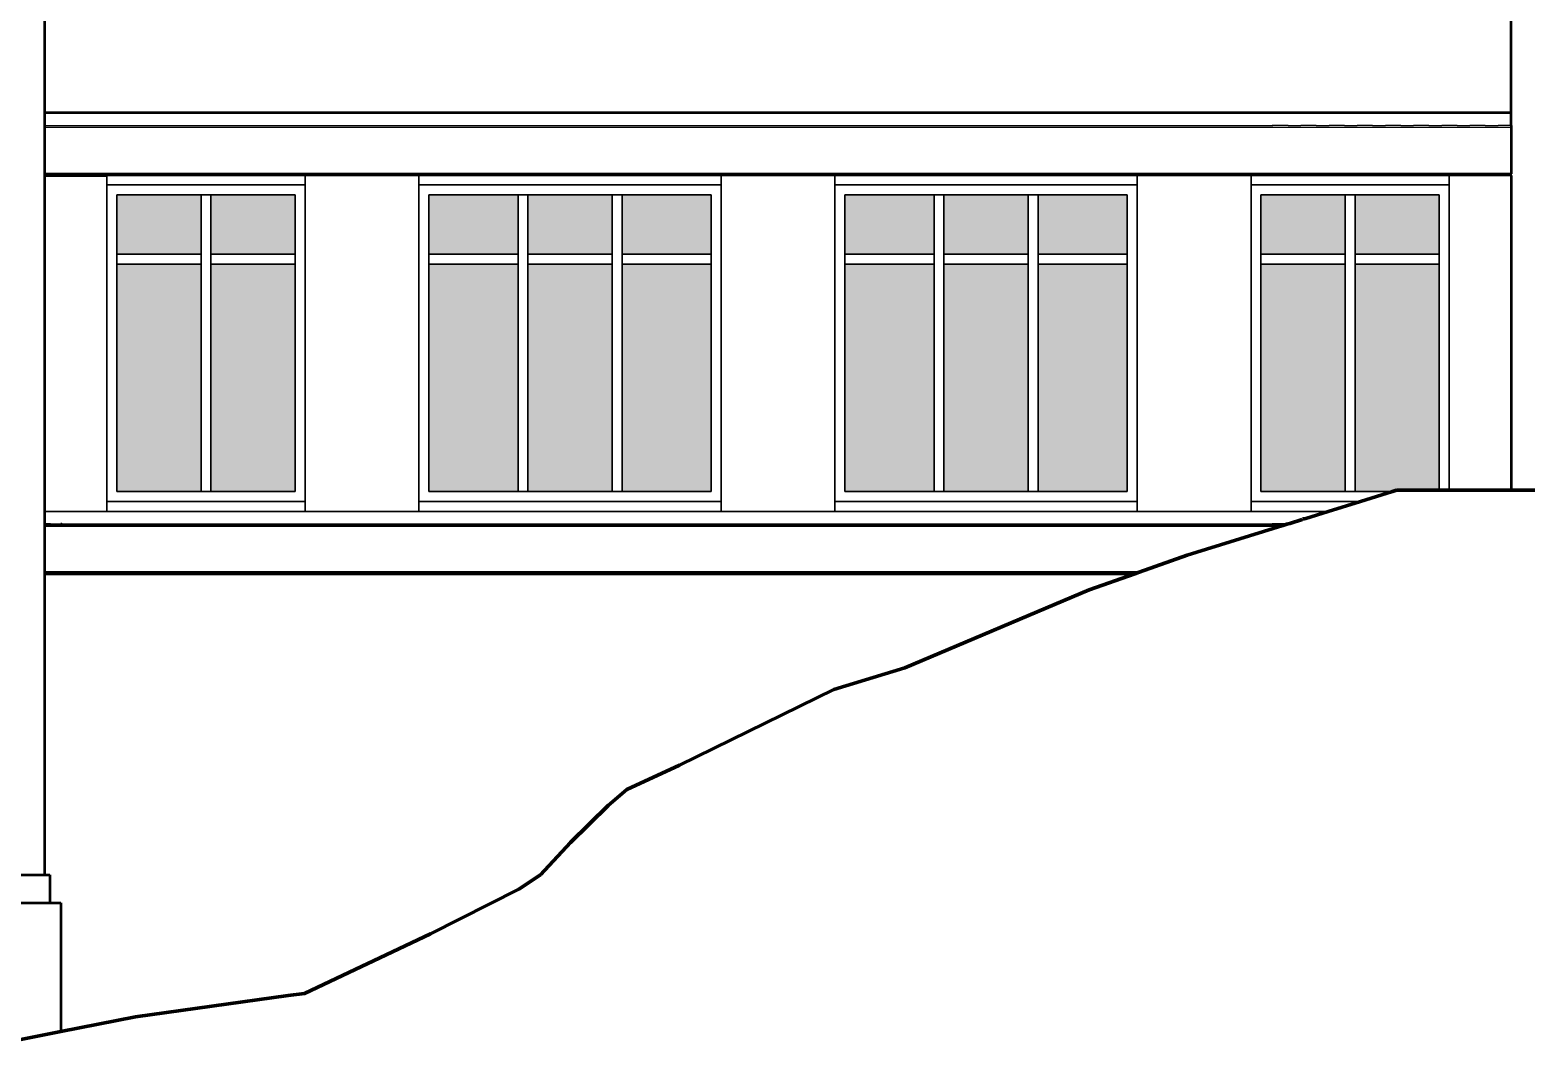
# Model space of a CAD drawing. Header units: metres. Extents: x -57 to 501, y 45 to 307.
# Drawn here: x 280.67 to 295.67, y 241.44 to 251.59 of the extents above; entities that cross this region are included whole.
import ezdxf

# ---------------------------------------------------------------- set-up
doc = ezdxf.new("R2010")
doc.units = ezdxf.units.M
doc.layers.add('atras', color=7, linetype='Continuous')
doc.layers.add('SectionCutEdges', color=7, linetype='Continuous')

msp = doc.modelspace()

# ---------------------------------------------------------------- hatches: boundary and pattern name
h = msp.add_hatch(color=256)
h.dxf.hatch_style = 1
h.set_gradient(color1=(147, 149, 152), name='HEMISPHERICAL')
h.paths.add_polyline_path([(282.382, 249.937), (281.537, 249.937), (281.537, 249.342), (282.382, 249.342)])
h.paths.add_polyline_path([(283.325, 249.937), (282.481, 249.937), (282.481, 249.342), (283.325, 249.342)])
h.paths.add_polyline_path([(282.382, 249.242), (281.537, 249.242), (281.537, 246.962), (282.382, 246.962)])
h.paths.add_polyline_path([(283.325, 249.242), (282.481, 249.242), (282.481, 246.962), (283.325, 246.962)])
h.paths.add_polyline_path([(285.56, 249.937), (284.666, 249.937), (284.666, 249.342), (285.56, 249.342)])
h.paths.add_polyline_path([(286.504, 249.937), (285.659, 249.937), (285.659, 249.342), (286.504, 249.342)])
h.paths.add_polyline_path([(287.497, 249.937), (286.603, 249.937), (286.603, 249.342), (287.497, 249.342)])
h.paths.add_polyline_path([(285.56, 249.242), (284.666, 249.242), (284.666, 246.962), (285.56, 246.962)])
h.paths.add_polyline_path([(286.504, 249.242), (285.659, 249.242), (285.659, 246.962), (286.504, 246.962)])
h.paths.add_polyline_path([(287.497, 249.242), (286.603, 249.242), (286.603, 246.962), (287.497, 246.962)])
h.paths.add_polyline_path([(289.732, 249.937), (288.838, 249.937), (288.838, 249.342), (289.732, 249.342)])
h.paths.add_polyline_path([(290.675, 249.937), (289.831, 249.937), (289.831, 249.342), (290.675, 249.342)])
h.paths.add_polyline_path([(291.668, 249.937), (290.775, 249.937), (290.775, 249.342), (291.668, 249.342)])
h.paths.add_polyline_path([(289.732, 249.242), (288.838, 249.242), (288.838, 246.962), (289.732, 246.962)])
h.paths.add_polyline_path([(290.675, 249.242), (289.831, 249.242), (289.831, 246.962), (290.675, 246.962)])
h.paths.add_polyline_path([(291.668, 249.242), (290.775, 249.242), (290.775, 246.962), (291.668, 246.962)])
h.paths.add_polyline_path([(293.854, 249.937), (293.009, 249.937), (293.009, 249.342), (293.854, 249.342)])
h.paths.add_polyline_path([(294.797, 249.937), (293.953, 249.937), (293.953, 249.342), (294.797, 249.342)])
h.paths.add_polyline_path([(293.854, 249.242), (293.009, 249.242), (293.009, 246.962), (293.854, 246.962)])
h.paths.add_polyline_path([(294.797, 249.242), (293.953, 249.242), (293.953, 246.962), (294.33, 246.962), (294.369, 246.975), (294.797, 246.975)])
h.paths.add_polyline_path([(297.382, 249.937), (296.537, 249.937), (296.537, 249.342), (297.382, 249.342)])
h.paths.add_polyline_path([(298.325, 249.937), (297.481, 249.937), (297.481, 249.342), (298.325, 249.342)])
h.paths.add_polyline_path([(297.382, 249.242), (296.537, 249.242), (296.537, 246.975), (297.382, 246.975)])
h.paths.add_polyline_path([(298.325, 249.242), (297.481, 249.242), (297.481, 246.975), (298.231, 246.975), (298.325, 246.975)])
h.paths.add_polyline_path([(300.56, 249.937), (299.666, 249.937), (299.666, 249.342), (300.56, 249.342)])
h.paths.add_polyline_path([(301.504, 249.937), (300.659, 249.937), (300.659, 249.342), (301.504, 249.342)])
h.paths.add_polyline_path([(302.497, 249.937), (301.603, 249.937), (301.603, 249.342), (302.497, 249.342)])
h.paths.add_polyline_path([(300.56, 249.242), (299.666, 249.242), (299.666, 246.975), (300.401, 246.975), (300.56, 246.975)])
h.paths.add_polyline_path([(301.504, 249.242), (300.659, 249.242), (300.659, 246.975), (301.504, 246.975)])
h.paths.add_polyline_path([(302.497, 249.242), (301.603, 249.242), (301.603, 246.975), (302.497, 246.975)])
h.paths.add_polyline_path([(304.732, 249.937), (303.838, 249.937), (303.838, 249.342), (304.732, 249.342)])
h.paths.add_polyline_path([(305.675, 249.937), (304.831, 249.937), (304.831, 249.342), (305.675, 249.342)])
h.paths.add_polyline_path([(306.668, 249.937), (305.775, 249.937), (305.775, 249.342), (306.668, 249.342)])
h.paths.add_polyline_path([(304.732, 249.242), (303.838, 249.242), (303.838, 246.975), (304.732, 246.975)])
h.paths.add_polyline_path([(305.675, 249.242), (304.831, 249.242), (304.831, 246.975), (305.675, 246.975)])
h.paths.add_polyline_path([(306.668, 249.242), (305.775, 249.242), (305.775, 246.975), (306.291, 246.975), (306.668, 246.975)])
h.paths.add_polyline_path([(308.854, 249.937), (308.009, 249.937), (308.009, 249.342), (308.854, 249.342)])
h.paths.add_polyline_path([(309.797, 249.937), (308.953, 249.937), (308.953, 249.342), (309.797, 249.342)])
h.paths.add_polyline_path([(308.854, 249.242), (308.009, 249.242), (308.009, 246.975), (308.291, 246.975), (308.854, 246.975)])
h.paths.add_polyline_path([(309.797, 249.242), (308.953, 249.242), (308.953, 246.975), (309.797, 246.975)])

# ---------------------------------------------------------------- linework, layer by layer
at = {"lineweight": 50}
for p, q in [((280.817, 250.758), (280.817, 251.808)), ((295.517, 250.758), (295.517, 251.808)), ((283.805, 250.758), (280.817, 250.758)), ((280.817, 250.688), (280.817, 250.758)), ((280.817, 250.632), (280.817, 250.688)), ((286.911, 250.758), (283.805, 250.758)), ((290.018, 250.758), (286.911, 250.758)), ((293.124, 250.758), (290.018, 250.758)), ((295.517, 250.758), (293.124, 250.758)), ((295.517, 250.688), (295.517, 250.758)), ((295.517, 250.682), (295.517, 250.688)), ((295.517, 250.632), (295.517, 250.682)), ((280.817, 250.616), (280.817, 250.632)), ((280.817, 250.148), (280.817, 250.616)), ((295.517, 250.632), (295.517, 250.616)), ((295.517, 250.616), (295.517, 250.148)), ((280.817, 250.148), (295.517, 250.148)), ((280.817, 250.132), (280.817, 250.148)), ((280.817, 246.762), (280.817, 250.132)), ((280.817, 250.132), (281.438, 250.132)), ((295.517, 250.132), (295.517, 246.975)), ((280.817, 246.692), (280.817, 246.762)), ((280.817, 246.637), (280.817, 246.692)), ((280.817, 246.621), (280.817, 246.637)), ((280.817, 246.621), (293.229, 246.621)), ((280.817, 246.153), (280.817, 246.621)), ((280.817, 246.153), (291.79, 246.153)), ((280.817, 246.137), (280.817, 246.153)), ((280.817, 246.137), (291.744, 246.137)), ((280.817, 243.117), (280.817, 246.137)), ((280.517, 243.117), (280.817, 243.117)), ((280.817, 243.117), (280.867, 243.117)), ((280.867, 243.117), (280.867, 242.837)), ((280.467, 242.837), (280.867, 242.837)), ((280.867, 242.837), (280.977, 242.837)), ((280.977, 242.837), (280.977, 242.267)), ((280.975, 242.267), (280.977, 242.267)), ((280.975, 242.267), (280.975, 241.545))]:
    msp.add_line(p, q, dxfattribs=at)
for p, q in [((280.817, 250.632), (293.122, 250.632)), ((280.817, 250.616), (295.517, 250.616)), ((293.124, 250.632), (293.122, 250.632)), ((293.124, 250.632), (293.128, 250.632)), ((293.279, 250.632), (293.128, 250.632)), ((293.282, 250.632), (293.279, 250.632)), ((293.282, 250.632), (293.411, 250.632)), ((293.562, 250.632), (293.411, 250.632)), ((293.564, 250.632), (293.562, 250.632)), ((293.564, 250.632), (293.693, 250.632)), ((293.844, 250.632), (293.693, 250.632)), ((293.847, 250.632), (293.844, 250.632)), ((293.847, 250.632), (293.975, 250.632)), ((294.127, 250.632), (293.975, 250.632)), ((294.129, 250.632), (294.127, 250.632)), ((294.129, 250.632), (294.258, 250.632)), ((294.409, 250.632), (294.258, 250.632)), ((294.411, 250.632), (294.409, 250.632)), ((294.411, 250.632), (294.54, 250.632)), ((294.691, 250.632), (294.54, 250.632)), ((294.694, 250.632), (294.691, 250.632)), ((294.694, 250.632), (294.823, 250.632)), ((294.974, 250.632), (294.823, 250.632)), ((294.976, 250.632), (294.974, 250.632)), ((294.976, 250.632), (295.105, 250.632)), ((295.256, 250.632), (295.105, 250.632)), ((295.259, 250.632), (295.256, 250.632)), ((295.259, 250.632), (295.387, 250.632)), ((295.515, 250.632), (295.387, 250.632)), ((295.517, 250.632), (295.515, 250.632)), ((281.438, 250.132), (283.425, 250.132)), ((283.425, 250.132), (284.567, 250.132)), ((284.567, 250.132), (287.596, 250.132)), ((287.596, 250.132), (288.738, 250.132)), ((288.738, 250.132), (291.768, 250.132)), ((291.768, 250.132), (292.91, 250.132)), ((292.91, 250.132), (294.896, 250.132)), ((294.896, 250.132), (295.517, 250.132)), ((295.517, 250.148), (295.517, 250.132)), ((280.873, 246.637), (280.817, 246.637)), ((280.859, 246.637), (280.912, 246.637)), ((280.873, 246.637), (293.122, 246.637)), ((280.912, 246.637), (280.98, 246.637)), ((280.98, 246.637), (280.985, 246.647)), ((281.142, 246.637), (281.263, 246.637)), ((281.424, 246.637), (281.545, 246.637)), ((281.707, 246.637), (281.828, 246.637)), ((281.989, 246.637), (282.11, 246.637)), ((282.271, 246.637), (282.393, 246.637)), ((282.554, 246.637), (282.675, 246.637)), ((282.836, 246.637), (282.957, 246.637)), ((283.116, 246.637), (283.119, 246.637)), ((283.119, 246.637), (283.24, 246.637)), ((283.401, 246.637), (283.522, 246.637)), ((283.684, 246.637), (283.805, 246.637)), ((283.966, 246.637), (284.087, 246.637)), ((284.248, 246.637), (284.369, 246.637)), ((284.531, 246.637), (284.652, 246.637)), ((284.813, 246.637), (284.934, 246.637)), ((285.096, 246.637), (285.217, 246.637)), ((285.378, 246.637), (285.499, 246.637)), ((285.66, 246.637), (285.781, 246.637)), ((285.943, 246.637), (286.064, 246.637)), ((286.225, 246.637), (286.346, 246.637)), ((286.508, 246.637), (286.629, 246.637)), ((286.79, 246.637), (286.911, 246.637)), ((287.073, 246.637), (287.194, 246.637)), ((287.355, 246.637), (287.476, 246.637)), ((287.637, 246.637), (287.758, 246.637)), ((287.92, 246.637), (288.041, 246.637)), ((288.202, 246.637), (288.323, 246.637)), ((288.485, 246.637), (288.606, 246.637)), ((288.767, 246.637), (288.888, 246.637)), ((289.049, 246.637), (289.17, 246.637)), ((289.332, 246.637), (289.453, 246.637)), ((289.614, 246.637), (289.735, 246.637)), ((289.897, 246.637), (290.018, 246.637)), ((290.179, 246.637), (290.3, 246.637)), ((290.461, 246.637), (290.583, 246.637)), ((290.744, 246.637), (290.865, 246.637)), ((291.026, 246.637), (291.147, 246.637)), ((291.309, 246.637), (291.43, 246.637)), ((291.591, 246.637), (291.712, 246.637)), ((291.874, 246.637), (291.995, 246.637)), ((292.156, 246.637), (292.277, 246.637)), ((292.438, 246.637), (292.559, 246.637)), ((292.721, 246.637), (292.842, 246.637)), ((293.003, 246.637), (293.122, 246.637)), ((293.122, 246.637), (293.124, 246.637)), ((293.124, 246.637), (293.122, 246.637)), ((293.124, 246.637), (293.128, 246.637)), ((293.279, 246.637), (293.128, 246.637)), ((293.28, 246.637), (293.279, 246.637)), ((293.429, 246.677), (293.431, 246.681)), ((293.431, 246.681), (293.441, 246.681))]:
    msp.add_line(p, q)
at = {"lineweight": 35}
for p, q in [((281.438, 250.132), (281.438, 250.037)), ((283.425, 250.037), (283.425, 250.132)), ((284.567, 250.132), (284.567, 250.037)), ((287.596, 250.037), (287.596, 250.132)), ((288.738, 250.132), (288.738, 250.037)), ((291.768, 250.037), (291.768, 250.132)), ((292.91, 250.132), (292.91, 250.037)), ((294.896, 250.037), (294.896, 250.132)), ((281.438, 246.862), (281.438, 250.037)), ((281.438, 250.037), (283.425, 250.037)), ((281.438, 250.037), (283.425, 250.037)), ((281.438, 246.862), (281.438, 250.037)), ((282.382, 249.937), (281.537, 249.937)), ((281.537, 249.937), (281.537, 249.342)), ((282.382, 249.937), (282.481, 249.937)), ((282.382, 249.342), (282.382, 249.937)), ((283.325, 249.937), (282.481, 249.937)), ((282.481, 249.342), (282.481, 249.937)), ((283.325, 249.342), (283.325, 249.937)), ((283.425, 246.862), (283.425, 250.037)), ((283.425, 250.037), (283.425, 246.862)), ((284.567, 250.037), (287.596, 250.037)), ((284.567, 246.862), (284.567, 250.037)), ((285.56, 249.937), (284.666, 249.937)), ((284.666, 249.937), (284.666, 249.342)), ((285.56, 249.937), (285.659, 249.937)), ((285.56, 249.342), (285.56, 249.937)), ((285.659, 249.342), (285.659, 249.937)), ((286.504, 249.937), (285.659, 249.937)), ((286.504, 249.937), (286.603, 249.937)), ((286.504, 249.342), (286.504, 249.937)), ((286.603, 249.342), (286.603, 249.937)), ((287.497, 249.937), (286.603, 249.937)), ((287.497, 249.342), (287.497, 249.937)), ((287.596, 246.862), (287.596, 250.037)), ((288.738, 246.862), (288.738, 250.037)), ((288.738, 250.037), (291.768, 250.037)), ((289.732, 249.937), (288.838, 249.937)), ((288.838, 249.937), (288.838, 249.342)), ((289.732, 249.937), (289.831, 249.937)), ((289.732, 249.342), (289.732, 249.937)), ((289.831, 249.342), (289.831, 249.937)), ((290.675, 249.937), (289.831, 249.937)), ((290.675, 249.937), (290.775, 249.937)), ((290.675, 249.342), (290.675, 249.937)), ((290.775, 249.342), (290.775, 249.937)), ((291.668, 249.937), (290.775, 249.937)), ((291.668, 249.342), (291.668, 249.937)), ((291.768, 246.862), (291.768, 250.037)), ((292.91, 246.862), (292.91, 250.037)), ((292.91, 250.037), (294.896, 250.037)), ((293.009, 249.937), (293.009, 249.342)), ((293.854, 249.937), (293.009, 249.937)), ((293.854, 249.937), (293.953, 249.937)), ((293.854, 249.342), (293.854, 249.937)), ((294.797, 249.937), (293.953, 249.937)), ((293.953, 249.342), (293.953, 249.937)), ((294.797, 249.342), (294.797, 249.937)), ((294.896, 246.975), (294.896, 250.037)), ((282.382, 249.342), (281.537, 249.342)), ((281.537, 249.342), (281.537, 249.242)), ((282.382, 249.342), (282.382, 249.242)), ((283.325, 249.342), (282.481, 249.342)), ((282.481, 249.342), (282.481, 249.242)), ((283.325, 249.342), (283.325, 249.242)), ((285.56, 249.342), (284.666, 249.342)), ((284.666, 249.342), (284.666, 249.242)), ((285.56, 249.342), (285.56, 249.242)), ((286.504, 249.342), (285.659, 249.342)), ((285.659, 249.342), (285.659, 249.242)), ((286.504, 249.342), (286.504, 249.242)), ((287.497, 249.342), (286.603, 249.342)), ((286.603, 249.342), (286.603, 249.242)), ((287.497, 249.342), (287.497, 249.242)), ((289.732, 249.342), (288.838, 249.342)), ((288.838, 249.342), (288.838, 249.242)), ((289.732, 249.342), (289.732, 249.242)), ((290.675, 249.342), (289.831, 249.342)), ((289.831, 249.342), (289.831, 249.242)), ((290.675, 249.342), (290.675, 249.242)), ((291.668, 249.342), (290.775, 249.342)), ((290.775, 249.342), (290.775, 249.242)), ((291.668, 249.342), (291.668, 249.242)), ((293.854, 249.342), (293.009, 249.342)), ((293.009, 249.342), (293.009, 249.242)), ((293.854, 249.342), (293.854, 249.242)), ((294.797, 249.342), (293.953, 249.342)), ((293.953, 249.342), (293.953, 249.242)), ((294.797, 249.342), (294.797, 249.242)), ((282.382, 249.242), (281.537, 249.242)), ((281.537, 249.242), (281.537, 246.962)), ((282.382, 246.962), (282.382, 249.242)), ((283.325, 249.242), (282.481, 249.242)), ((282.481, 246.962), (282.481, 249.242)), ((283.325, 246.962), (283.325, 249.242)), ((285.56, 249.242), (284.666, 249.242)), ((284.666, 249.242), (284.666, 246.962)), ((285.56, 246.962), (285.56, 249.242)), ((286.504, 249.242), (285.659, 249.242)), ((285.659, 246.962), (285.659, 249.242)), ((286.504, 246.962), (286.504, 249.242)), ((287.497, 249.242), (286.603, 249.242)), ((286.603, 246.962), (286.603, 249.242)), ((287.497, 246.962), (287.497, 249.242)), ((289.732, 249.242), (288.838, 249.242)), ((288.838, 249.242), (288.838, 246.962)), ((289.732, 246.962), (289.732, 249.242)), ((290.675, 249.242), (289.831, 249.242)), ((289.831, 246.962), (289.831, 249.242)), ((290.675, 246.962), (290.675, 249.242)), ((291.668, 249.242), (290.775, 249.242)), ((290.775, 246.962), (290.775, 249.242)), ((291.668, 246.962), (291.668, 249.242)), ((293.854, 249.242), (293.009, 249.242)), ((293.009, 249.242), (293.009, 246.962)), ((293.854, 246.962), (293.854, 249.242)), ((294.797, 249.242), (293.953, 249.242)), ((293.953, 246.962), (293.953, 249.242)), ((294.797, 246.975), (294.797, 249.242)), ((281.537, 246.962), (282.382, 246.962)), ((282.382, 246.962), (282.481, 246.962)), ((282.481, 246.962), (283.325, 246.962)), ((284.666, 246.962), (285.56, 246.962)), ((285.56, 246.962), (285.659, 246.962)), ((285.659, 246.962), (286.504, 246.962)), ((286.504, 246.962), (286.603, 246.962)), ((286.603, 246.962), (287.497, 246.962)), ((288.838, 246.962), (289.732, 246.962)), ((289.732, 246.962), (289.831, 246.962)), ((289.831, 246.962), (290.675, 246.962)), ((290.675, 246.962), (290.775, 246.962)), ((290.775, 246.962), (291.668, 246.962)), ((293.009, 246.962), (293.854, 246.962)), ((293.854, 246.962), (293.953, 246.962)), ((293.953, 246.962), (294.33, 246.962)), ((281.438, 246.862), (283.425, 246.862)), ((281.438, 246.862), (281.438, 246.762)), ((283.425, 246.862), (281.438, 246.862)), ((283.425, 246.762), (283.425, 246.862)), ((284.567, 246.862), (287.596, 246.862)), ((284.567, 246.862), (284.567, 246.762)), ((287.596, 246.762), (287.596, 246.862)), ((288.738, 246.862), (291.768, 246.862)), ((288.738, 246.862), (288.738, 246.762)), ((291.768, 246.762), (291.768, 246.862)), ((292.91, 246.862), (294.008, 246.862)), ((292.91, 246.862), (292.91, 246.762)), ((281.438, 246.762), (280.817, 246.762)), ((283.425, 246.762), (281.438, 246.762)), ((283.805, 246.762), (283.425, 246.762)), ((284.567, 246.762), (283.805, 246.762)), ((286.911, 246.762), (284.567, 246.762)), ((287.596, 246.762), (286.911, 246.762)), ((288.738, 246.762), (287.596, 246.762)), ((290.018, 246.762), (288.738, 246.762)), ((291.768, 246.762), (290.018, 246.762)), ((292.91, 246.762), (291.768, 246.762)), ((293.124, 246.762), (292.91, 246.762)), ((293.685, 246.762), (293.124, 246.762))]:
    msp.add_line(p, q, dxfattribs=at)
at = {"layer": 'atras', "lineweight": 80}
for p, q in [((294.008, 246.862), (294.33, 246.962)), ((294.33, 246.962), (294.369, 246.975)), ((294.369, 246.975), (294.797, 246.975)), ((294.797, 246.975), (294.896, 246.975)), ((294.896, 246.975), (295.341, 246.975)), ((295.517, 246.975), (295.341, 246.975)), ((295.517, 246.975), (295.817, 246.975)), ((293.685, 246.762), (294.008, 246.862)), ((293.229, 246.621), (293.28, 246.637)), ((293.28, 246.637), (293.282, 246.637)), ((293.282, 246.637), (293.299, 246.642)), ((293.299, 246.642), (293.422, 246.681)), ((293.429, 246.683), (293.441, 246.687)), ((293.441, 246.687), (293.46, 246.692)), ((293.46, 246.692), (293.685, 246.762)), ((292.271, 246.324), (293.229, 246.621)), ((291.79, 246.153), (292.271, 246.324)), ((291.288, 245.975), (291.744, 246.137)), ((291.744, 246.137), (291.79, 246.153)), ((289.44, 245.194), (291.288, 245.975)), ((288.727, 244.975), (289.44, 245.194)), ((287.179, 244.216), (288.727, 244.975)), ((286.651, 243.975), (287.179, 244.216)), ((286.463, 243.812), (286.651, 243.975)), ((286.086, 243.441), (286.463, 243.812)), ((285.786, 243.117), (286.086, 243.441)), ((285.569, 242.975), (285.786, 243.117)), ((284.683, 242.527), (285.569, 242.975)), ((283.419, 241.928), (284.683, 242.527)), ((281.724, 241.692), (283.256, 241.907)), ((283.256, 241.907), (283.419, 241.928)), ((280.975, 241.545), (281.724, 241.692)), ((280.44, 241.44), (280.975, 241.545))]:
    msp.add_line(p, q, dxfattribs=at)
at = {"layer": 'SectionCutEdges'}
msp.add_line((293.422, 246.681), (293.429, 246.683), dxfattribs=at)

doc.saveas('drawing.dxf')
